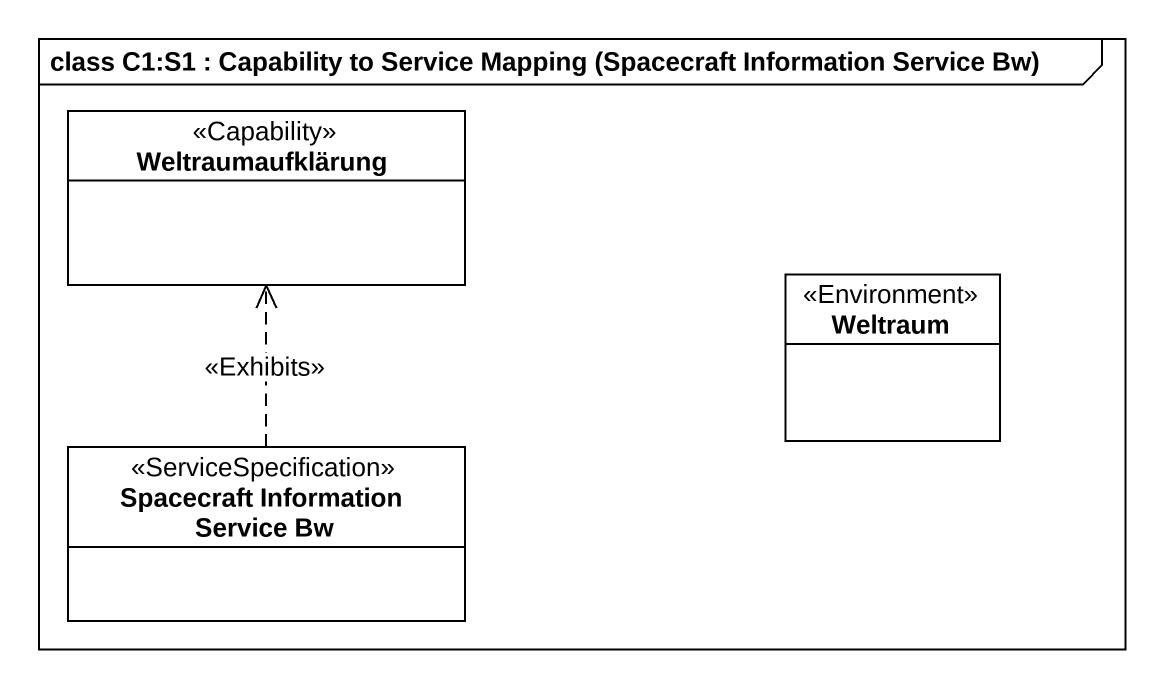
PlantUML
@startuml
mainframe class C1:S1 : Capability to Service Mapping (Spacecraft Information Service Bw)
hide circle
hide empty members
class Weltraumaufklärung <<Capability>>
class Weltraum <<Environment>>
class "Spacecraft Information Service Bw" as Spacecraft_Information <<ServiceSpecification>>
Spacecraft_Information .up.> Weltraumaufklärung : <<Exhibits>>
@enduml
